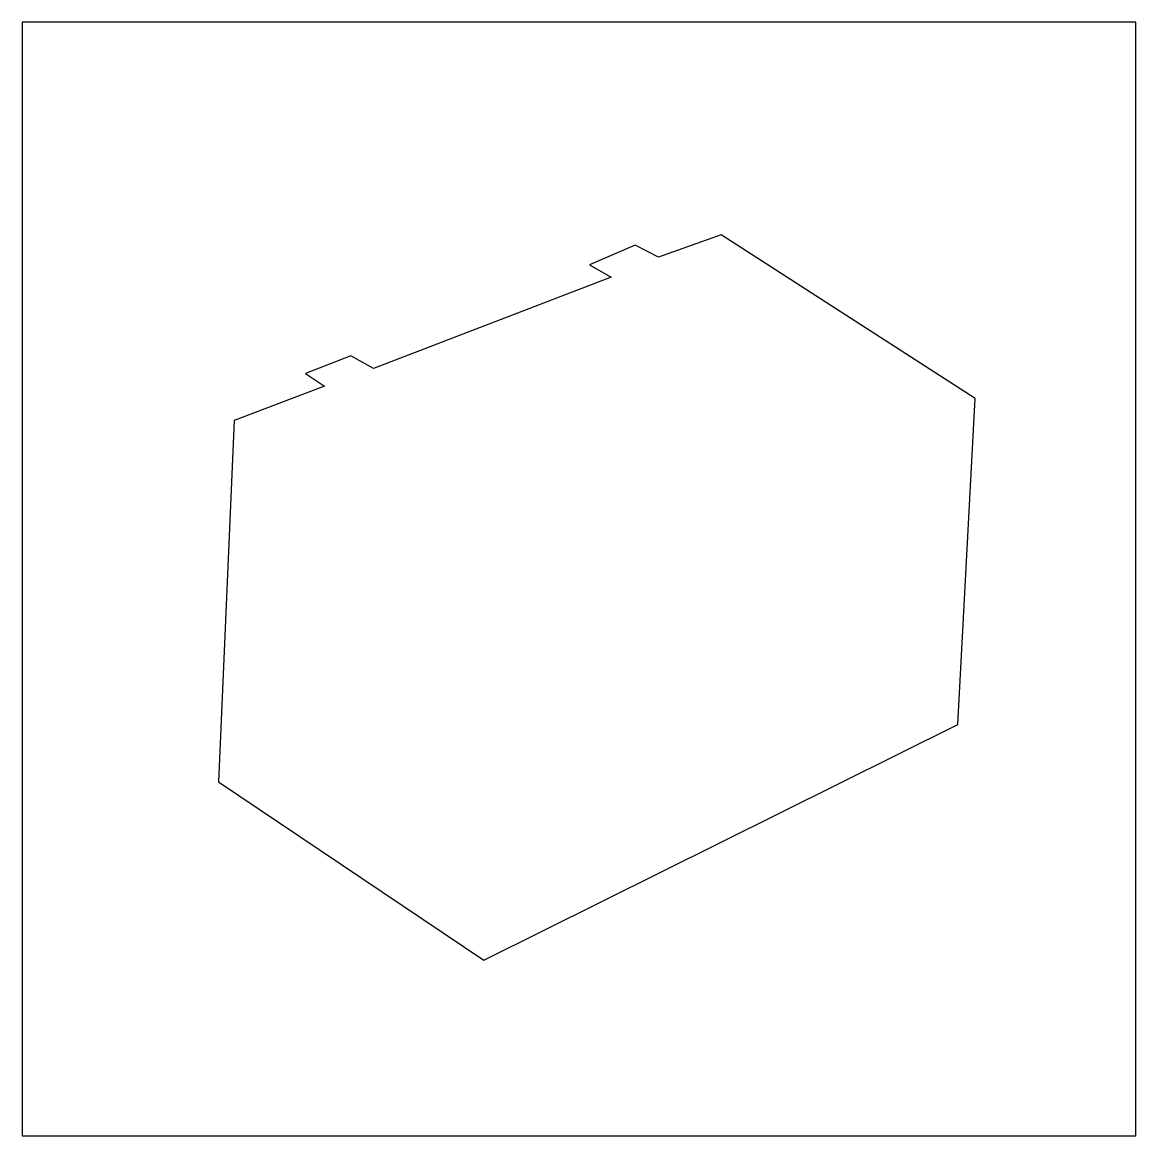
# Model space of a CAD drawing. Extents: x 1 to 118, y 1 to 118.
import ezdxf

# ---------------------------------------------------------------- set-up
doc = ezdxf.new("R2010")
doc.units = 0

msp = doc.modelspace()

# ---------------------------------------------------------------- linework, layer by layer
at = {"layer": 'Layer 1'}
for p, q in [((118.268601, 118.268251), (0.793749, 118.268251)), ((0.793749, 118.268251), (0.793749, 0.793399)), ((118.268601, 0.793399), (118.268601, 118.268251)), ((74.536975, 95.834765), (67.921423, 93.480228)), ((101.335289, 78.580801), (74.536975, 95.834765)), ((74.536975, 95.834765), (74.536975, 95.834765)), ((65.439689, 94.750466), (60.638793, 92.661125)), ((67.921423, 93.480228), (65.439689, 94.750466)), ((60.638793, 92.661125), (62.922509, 91.37939)), ((62.922509, 91.37939), (37.835369, 81.755797)), ((35.454122, 83.078712), (30.691628, 81.226631)), ((37.835369, 81.755797), (35.454122, 83.078712)), ((30.691628, 81.226631), (32.680692, 79.866897)), ((32.680692, 79.866897), (23.166677, 76.237375)), ((99.483208, 44.185011), (101.335289, 78.580801)), ((23.166677, 76.237375), (21.481293, 38.121338)), ((49.477021, 19.314209), (99.483208, 44.185011)), ((21.481293, 38.121338), (49.477021, 19.314209)), ((0.793749, 0.793399), (118.268601, 0.793399))]:
    msp.add_line(p, q, dxfattribs=at)

doc.saveas('drawing.dxf')
